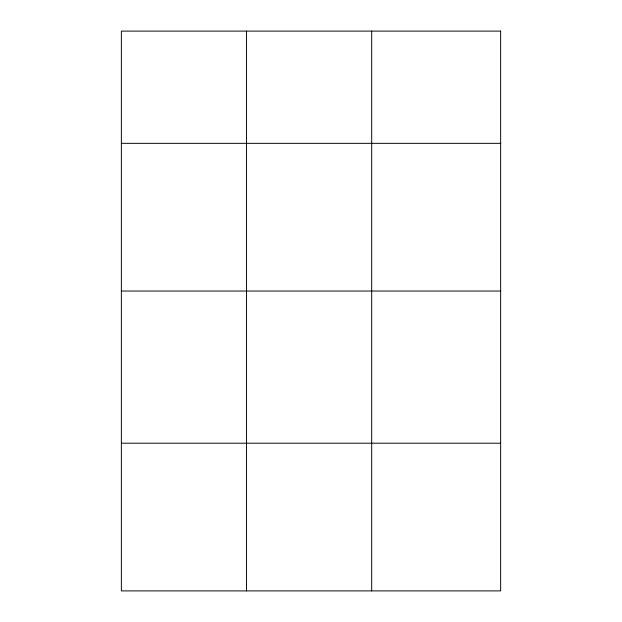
<?xml version="1.0" encoding="UTF-8"?>
<svg xmlns="http://www.w3.org/2000/svg" width="622" height="622" viewBox="0 0 622 622"><rect width="100%" height="100%" fill="white"/><g stroke="black" fill="none" stroke-linecap="round" stroke-linejoin="round"><path stroke-width="0.93" d="M121.36 143.34L500.64 143.34M121.36 291.034L500.64 291.034M121.36 443.206L500.64 443.206M371.684 31.1L371.684 590.9M246.522 31.1L246.522 590.9M500.64 31.1L121.36 31.1L121.36 590.9L500.64 590.9L500.64 31.1"/></g></svg>
